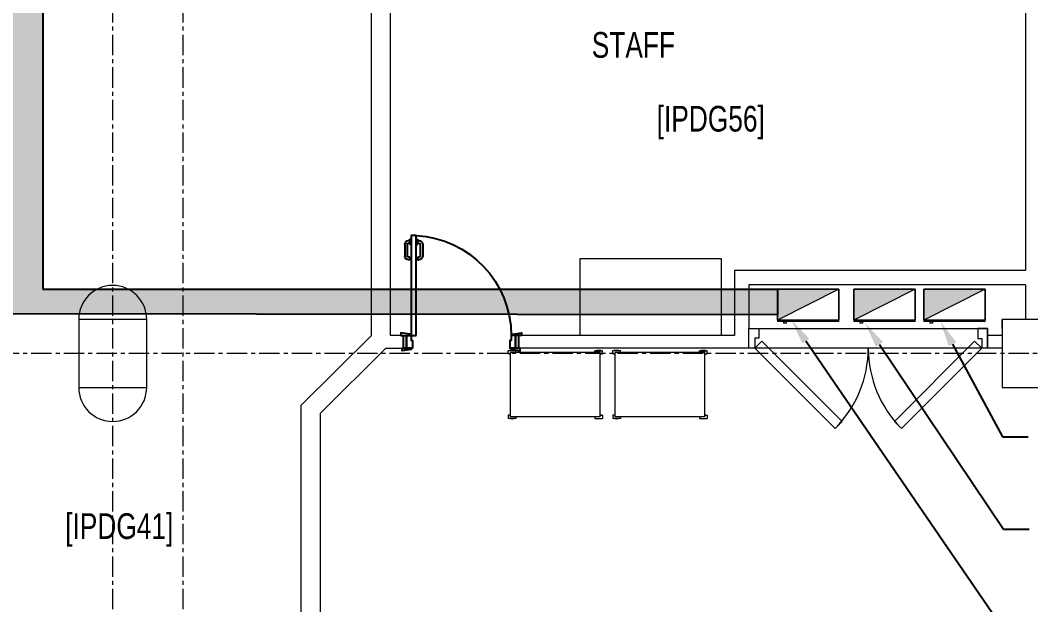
# Model space of a CAD drawing. Header units: millimetres. Extents: x 26027 to 581921, y 7230 to 233891.
# Drawn here: x 472328 to 480207, y 140387 to 144941 of the extents above; entities that cross this region are included whole.
import ezdxf
from ezdxf import colors
from ezdxf.entities.mleader import LeaderData, LeaderLine
from ezdxf.math import Vec2, Vec3

# ---------------------------------------------------------------- set-up
doc = ezdxf.new("R2010")
doc.units = ezdxf.units.MM
doc.header["$LTSCALE"] = 5
doc.linetypes.add('CENTER', pattern=[50.8, 31.75, -6.35, 6.35, -6.35])
doc.linetypes.add('Hidden 1_5', pattern=[0.0022, 0.0015, -0.0007])
for name, color, linetype, lineweight in [('01-Ground Floor$0$RE.A-opening-wood-door', 8, 'Continuous', 0), ('72_EGR_BASE_TEXT', 7, 'Continuous', 5), ('A-DETL-GENF-3', 85, 'Hidden 1_5', 9), ('A-DETL-GENF-4', 85, 'Continuous', 9), ('E-ELEC-EQPM-2', 85, 'Continuous', 15), ('Medical Equipment and Furniture', 163, 'Continuous', 0), ('Structure', 20, 'Continuous', 5), ('Walls', 32, 'Continuous', 5)]:
    doc.layers.add(name, color=color, linetype=linetype, lineweight=lineweight)
doc.layers.add('axes', color=9, linetype='Continuous')
doc.layers.add('GE-ARCHITECTURAL_ELEMENTS', color=8, linetype='Continuous')
for name, color, linetype, lineweight, true_color in [('E-POWR', 7, 'Continuous', 9, 0x4e7e3e), ('EXF', 7, 'Continuous', 0, 0x4e7e3e), ('Wooden Joinery', 7, 'Continuous', 5, 0xffdcd1)]:
    doc.layers.add(name, color=color, linetype=linetype, lineweight=lineweight, true_color=true_color)
doc.styles.get("Standard").update_dxf_attribs({"font": 'calibri.ttf'})
doc.styles.add('X3G_ENTITY_2587EA', font='swisscl.ttf', dxfattribs={"height": 200})
pattern_1 = [(0, (368880, 104830), (63.5, 63.5), [31.75, -95.25]), (90, (368895.875, 104814.125), (-63.5, 63.5), [31.75, -95.25])]

# ---------------------------------------------------------------- blocks, each defined once
blk = doc.blocks.new('HF13959B-P')
at = {"color": 0}
for p, q in [((0.0418, 0.5136), (-0.0182, 0.5136)), ((-0.0182, 0.4886), (-0.0182, 0.5136)), ((0, 0.4886), (-0.0182, 0.4886)), ((0, 0.5), (0, 0)), ((0.7, 0.5), (0, 0.5)), ((0.0418, 0.5), (0.0418, 0.5136)), ((0.6582, 0.5136), (0.7182, 0.5136)), ((0.6582, 0.5), (0.6582, 0.5136)), ((0.7, 0.5), (0.7, 0)), ((0.7, 0.4886), (0.7182, 0.4886)), ((0.7182, 0.4886), (0.7182, 0.5136)), ((0, 0.0114), (-0.0182, 0.0114)), ((-0.0182, 0.0114), (-0.0182, -0.0136)), ((0.7, 0), (0, 0)), ((0.7, 0.0114), (0.7182, 0.0114)), ((0.7182, 0.0114), (0.7182, -0.0136)), ((0.0418, -0.0136), (-0.0182, -0.0136)), ((0.0418, 0), (0.0418, -0.0136)), ((0.6582, 0), (0.6582, -0.0136)), ((0.6582, -0.0136), (0.7182, -0.0136))]:
    blk.add_line(p, q, dxfattribs=at)
for centre, start, end in [((0.0118, 0.4261), 71.07536, 108.92464), ((0.0118, 0.5761), 251.07536, 262.64413), ((0.6882, 0.4261), 71.07536, 108.92464), ((0.6882, 0.5761), 277.35587, 288.92464), ((0.0118, -0.0761), 97.35587, 108.92464), ((0.6882, -0.0761), 71.07536, 82.64413), ((0.0118, 0.0739), 251.07536, 288.92464), ((0.6882, 0.0739), 251.07536, 288.92464)]:
    blk.add_arc(centre, 0.0925, start, end, dxfattribs=at)
blk = doc.blocks.new('A$C72370EFE')
at = {"layer": 'GE-ARCHITECTURAL_ELEMENTS'}
for p, q in [((-0.05, -0.07), (-0.05, -0.16)), ((-0.03, -0.07), (-0.03, -0.16)), ((-0.01, -0.04), (-0.02, -0.04)), ((-0.01, -0.06), (-0.02, -0.06)), ((-0.01, -0.03), (-0.01, -0.07)), ((0, -0.03), (-0.01, -0.03)), ((0, -0.07), (-0.01, -0.07)), ((0.04, -0.03), (0.05, -0.03)), ((0.04, -0.07), (0.05, -0.07)), ((0.05, -0.03), (0.05, -0.07)), ((0.05, -0.04), (0.06, -0.04)), ((0.05, -0.06), (0.06, -0.06)), ((0.07, -0.07), (0.07, -0.16)), ((0.09, -0.07), (0.09, -0.16)), ((-0.01, -0.17), (-0.02, -0.17)), ((-0.01, -0.19), (-0.02, -0.19)), ((-0.01, -0.17), (-0.01, -0.19)), ((0.05, -0.17), (0.06, -0.17)), ((0.05, -0.17), (0.05, -0.19)), ((0.05, -0.19), (0.06, -0.19))]:
    blk.add_line(p, q, dxfattribs=at)
for centre, radius, start, end in [((-0.02, -0.07), 0.03, 90, 180), ((-0.02, -0.07), 0.01, 90, 180), ((0.06, -0.07), 0.03, 0, 90), ((0.06, -0.07), 0.01, 0, 90), ((-0.02, -0.16), 0.03, 180, 270), ((-0.02, -0.16), 0.01, 180, 270), ((0.06, -0.16), 0.01, 270, 0), ((0.06, -0.16), 0.03, 270, 0)]:
    blk.add_arc(centre, radius, start, end, dxfattribs=at)
blk = doc.blocks.new('A$C41DF7AD3')
at = {"layer": 'GE-ARCHITECTURAL_ELEMENTS', "elevation": 0}
for points in [[(820, 780), (820, 1559), (860, 1559), (860, 780)], [(70, 780), (70, 790), (0, 800), (0, 780)], [(870, 780), (870, 790), (940, 800), (940, 780)], [(80, 680), (80, 670), (10, 660), (10, 680)], [(860, 680), (860, 670), (930, 660), (930, 680)]]:
    blk.add_lwpolyline(points, close=True, dxfattribs=at)
for points in [[(45, 780), (45, 680), (20, 680), (20, 780), (45, 780)], [(45, 780), (80, 780), (80, 740), (90, 740), (90, 680), (45, 680), (45, 780)], [(895, 780), (860, 780), (860, 740), (850, 740), (850, 680), (895, 680), (895, 780)], [(895, 780), (895, 680), (920, 680), (920, 780), (895, 780)]]:
    blk.add_lwpolyline(points, dxfattribs=at)
at = {"layer": 'GE-ARCHITECTURAL_ELEMENTS'}
blk.add_arc((860, 780, 0), 780, 92.9397, 180, dxfattribs=at)
at = {"layer": 'GE-ARCHITECTURAL_ELEMENTS', "xscale": 999.9999999998856, "yscale": 999.9999999998856, "zscale": 999.9999999998856}
blk.add_blockref('A$C72370EFE', (820, 1559, 0), dxfattribs=at)
blk = doc.blocks.new('E-C-M-Panel Board-Power-Face Hosted - SLP Three Phase-Surface Mounted-3090884-EP-FP103')
at = {"layer": 'A-DETL-GENF-3'}
blk.add_hatch(color=256, dxfattribs=at).paths.add_polyline_path([(-39.5595, -31.1381), (-39.5595, -30.7381), (-39.7595, -30.7381)], flags=0)
at = {"layer": 'A-DETL-GENF-4'}
for p, q in [((-39.5595, -30.7381), (-39.7595, -30.7381)), ((-39.7595, -30.7381), (-39.7595, -31.1381)), ((-39.7595, -30.7381), (-39.5595, -30.7381)), ((-39.5595, -31.1381), (-39.7595, -30.7381)), ((-39.5595, -31.1381), (-39.5595, -30.7381)), ((-39.5595, -30.7381), (-39.5595, -31.1381)), ((-39.7595, -31.1381), (-39.5595, -31.1381))]:
    blk.add_line(p, q, dxfattribs=at)
at = {"layer": 'E-ELEC-EQPM-2'}
for p, q in [((-39.7795, -30.7981), (-39.7795, -30.7781)), ((-39.7695, -30.7781), (-39.7795, -30.7781)), ((-39.7695, -31.1381), (-39.7695, -30.7381)), ((-39.7595, -30.7381), (-39.7695, -30.7381)), ((-39.7595, -30.7381), (-39.7595, -31.1381)), ((-39.7595, -31.1381), (-39.7595, -30.7381)), ((-39.5595, -30.7381), (-39.7595, -30.7381)), ((-39.5595, -30.7381), (-39.5595, -31.1381)), ((-39.7795, -30.7981), (-39.7695, -30.7981)), ((-39.7695, -31.1381), (-39.7595, -31.1381)), ((-39.5595, -31.1381), (-39.7595, -31.1381))]:
    blk.add_line(p, q, dxfattribs=at)

msp = doc.modelspace()

# ---------------------------------------------------------------- hatches: boundary and pattern name
h = msp.add_hatch()
h.set_pattern_fill('CROSS', color=85, scale=10)
h.set_pattern_definition(pattern_1)
h.paths.add_polyline_path([(471903.7, 169915.6), (471903.7, 153006.1), (462587.4, 153006.1), (462487.4, 152906.1), (457585.6, 152906.1), (457585.6, 145694.3), (457685.6, 145694.3), (457685.6, 152806.1), (462487.4, 152806.1), (462487.4, 145900.9), (462587.4, 145901.1), (462587.4, 152806.1), (464555.9, 152806.1), (469284.4, 152806.1), (471903.7, 152806.1), (471903.7, 142653.2), (478231.4, 142645.9), (478231.4, 142845.2), (472503.7, 142845.2), (472503.7, 157840), (472504, 159009.2), (479768.6, 159009.2), (479768.6, 159109.2), (472503.7, 159109.2), (472503.7, 169315.6), (478921.1, 169315.6), (484286.4, 169315.6), (484286.4, 166351.2), (484486.4, 166351.2), (484486.4, 169515.6), (479083.8, 169515.6), (479083.8, 190946.9), (479083.8, 191341.6), (478883.8, 191341.6), (478883.8, 195124.3), (477262.4, 195124.3), (477262.4, 205421.2), (474368, 205421.2), (469356.9, 205421.2), (469256.9, 205421.2), (469256.9, 204391.3), (469856.9, 204391.3), (469856.9, 204821.2), (471179.3, 204821.2), (471179.3, 204391.3), (471779.3, 204391.3), (471779.3, 204821.2), (476662.4, 204821.2), (476662.4, 194457.6), (478283.8, 194457.6), (478283.8, 169915.6)])
h = msp.add_hatch()
h.set_pattern_fill('CROSS', color=85, scale=10)
h.set_pattern_definition(pattern_1)
h.paths.add_polyline_path([(471903.7, 153006.1), (471903.7, 169915.6), (478283.8, 169915.6), (478283.8, 194457.6), (476662.4, 194457.6), (476662.4, 204821.2), (471779.3, 204821.2), (471779.3, 204391.3), (471179.3, 204391.3), (471179.3, 204821.2), (469856.9, 204821.2), (469856.9, 204391.3), (469256.9, 204391.3), (469256.9, 205421.2), (477262.4, 205421.2), (477262.4, 195124.3), (478883.8, 195124.3), (478883.8, 191341.6), (479083.8, 191341.6), (479083.8, 169515.6), (484486.4, 169515.6), (484486.4, 166351.2), (484286.4, 166351.2), (484286.4, 169315.6), (472503.7, 169315.6), (472503.7, 159109.2), (480084.8, 159109.2), (480084.8, 159009.2), (472504, 159009.2), (472503.7, 157840), (472503.7, 142845.2), (478231.4, 142845.2), (478231.4, 142645.9), (471903.7, 142653.2), (471903.7, 152806.1), (462587.4, 152806.1), (462587.4, 145901.1), (462487.4, 145900.9), (462487.4, 152806.1), (457685.6, 152806.1), (457685.6, 145694.3), (457585.6, 145694.3), (457585.6, 152906.1), (462487.4, 152906.1), (462587.4, 153006.1)])
at = {"layer": 'EXF'}
h = msp.add_hatch(dxfattribs=at)
h.set_pattern_fill('CROSS', color=256, scale=10)
h.paths.add_polyline_path([(471903.7, 169915.6), (471903.7, 153006.1), (462587.4, 153006.1), (464555.9, 152806.1), (469284.4, 152806.1), (471903.7, 152806.1), (471903.7, 142653.2), (478231.4, 142645.9), (478231.4, 142845.2), (472503.7, 142845.2), (472503.7, 157840), (472504, 159009.2), (479768.6, 159009.2), (479768.6, 159109.2), (472503.7, 159109.2), (472503.7, 169315.6), (478921.1, 169315.6), (484286.4, 169315.6), (484286.4, 166351.2), (484486.4, 166351.2), (484486.4, 169515.6), (479083.8, 169515.6), (479083.8, 190946.9), (479083.8, 191341.6), (478883.8, 191341.6), (478883.8, 195124.3), (477262.4, 195124.3), (477262.4, 205421.2), (474368, 205421.2), (469356.9, 205421.2), (469256.9, 205421.2), (469256.9, 204391.3), (469856.9, 204391.3), (469856.9, 204821.2), (471179.3, 204821.2), (471179.3, 204391.3), (471779.3, 204391.3), (471779.3, 204821.2), (476662.4, 204821.2), (476662.4, 194457.6), (478283.8, 194457.6), (478283.8, 169915.6)])

# ---------------------------------------------------------------- linework, layer by layer
at = {"color": 85}
for p, q in [((472503.7, 157840, 2.4), (472503.7, 142845.2, 2.4)), ((472503.7, 142845.2, 2.4), (478231.4, 142845.2, 2.4)), ((478231.4, 142845.2, 2.4), (478231.4, 142645.9, 2.4)), ((478231.4, 142645.9, 2.4), (471903.7, 142653.2, 2.4))]:
    msp.add_line(p, q, dxfattribs=at)
at = {"layer": '01-Ground Floor$0$RE.A-opening-wood-door', "linetype": 'ByBlock', "elevation": 2.4}
for points in [[(478009, 142540.4), (479870.9, 142540.4), (479870.9, 142385.3), (478009, 142385.3)], [(478009, 142385.3), (478009, 142540.4), (478086.6, 142540.4), (478086.6, 142462.9), (478055.5, 142462.9), (478055.5, 142385.3)], [(479870.9, 142385.3), (479870.9, 142540.4), (479793.3, 142540.4), (479793.3, 142462.8), (479824.4, 142462.8), (479824.4, 142385.3)]]:
    msp.add_lwpolyline(points, dxfattribs=at)
for points in [[(478680.9, 141759.9), (478055.5, 142385.3), (478110.4, 142440.1), (478735.8, 141814.7)], [(479199, 141759.9), (479824.4, 142385.3), (479769.5, 142440.1), (479144.1, 141814.7)]]:
    msp.add_lwpolyline(points, close=True, dxfattribs=at)
at = {"layer": '01-Ground Floor$0$RE.A-opening-wood-door', "linetype": 'ByBlock'}
for centre, start, end in [((478055.5, 142385.3, 2.4), 315.00157, 0), ((479824.4, 142385.3, 2.4), 180, 224.99843)]:
    msp.add_arc(centre, 884.4, start, end, dxfattribs=at)
at = {"layer": 'axes', "linetype": 'CENTER', "lineweight": 0}
for p, q in [((473048.8, 120285.6, 0), (473048.8, 230891.1, 0)), ((473598.8, 120285.6, 0), (473598.8, 230891.1, 0)), ((581030.5, 142345.3, 2.4), (449113.3, 142345.3, 2.4))]:
    msp.add_line(p, q, dxfattribs=at)
at = {"layer": 'Medical Equipment and Furniture', "elevation": 2.4}
msp.add_lwpolyline([(477793.3, 142485.3), (476693.3, 142485.3), (476693.3, 143085.3), (477793.3, 143085.3)], close=True, dxfattribs=at)
at = {"layer": 'Structure'}
for points, elevation in [([(472783.8, 142080.3), (473313.8, 142080.3), (473313.8, 142610.3), (472783.8, 142610.3)], -2.4), ([(479983.8, 142080.3), (480513.8, 142080.3), (480513.8, 142610.3), (479983.8, 142610.3)], 2.4)]:
    msp.add_lwpolyline(points, close=True, dxfattribs=dict(at, elevation=elevation))
at = {"layer": 'Walls'}
for p, q in [((475065.8, 142485.3, 2.4), (475065.8, 148732.9, 2.4)), ((480165.8, 145030.3, 0), (480165.8, 142991.8, 0)), ((480165.8, 142879, 0), (480165.8, 142610.3, 0)), ((475315.8, 142485.3, 2.4), (475215.8, 142485.3, 2.4)), ((477896.1, 142485.3, 2.4), (476215.8, 142485.3, 2.4)), ((479983.8, 142485.3, 2.4), (479870.9, 142485.3, 2.4)), ((478009, 142385.3, 2.4), (476215.8, 142385.3, 2.4)), ((479983.8, 142385.3, 2.4), (479870.9, 142385.3, 2.4)), ((474515.8, 141939, 2.4), (474515.8, 139308.5, 2.4))]:
    msp.add_line(p, q, dxfattribs=at)
at = {"layer": 'Walls', "elevation": 2.4}
for points in [[(475215.8, 142485.3), (475215.8, 146002.8)], [(480165.8, 142991.8), (477896.1, 142991.8), (477896.1, 142485.3)], [(480165.8, 142879), (478009, 142879), (478009, 142540.4)], [(478009, 142385.3), (478009, 142540.4), (478009, 142540.4)], [(479983.8, 142540.4), (479983.8, 142610.3)], [(474515.8, 141939), (475065.8, 142485.3)], [(475315.8, 142485.3), (475315.8, 142385.3)], [(476215.8, 142485.3), (476215.8, 142385.3)], [(474665.8, 141876.6), (475178, 142385.3), (475315.8, 142385.3)], [(474665.8, 141876.6), (474665.8, 136760.3), (483197.6, 136760.3)]]:
    msp.add_lwpolyline(points, dxfattribs=at)
at = {"layer": 'Walls'}
for centre, start, end in [((473048.8, 142610.3, -2.4), 0, 180), ((473048.8, 142080.3, -2.4), 180, 0)]:
    msp.add_arc(centre, 265, start, end, dxfattribs=at)

# ---------------------------------------------------------------- block references
at = {"layer": 'E-ELEC-EQPM-2', "color": 85, "xscale": 1200, "yscale": 1200, "zscale": 1200, "rotation": 89.99999999999999}
for p in [(441345.7, 190316.7, 2.4), (441940.6, 190316.5, 2.4), (442486.9, 190316.5, 2.4)]:
    msp.add_blockref('E-C-M-Panel Board-Power-Face Hosted - SLP Three Phase-Surface Mounted-3090884-EP-FP103', p, dxfattribs=at)
at = {"layer": 'Medical Equipment and Furniture', "xscale": -1000, "yscale": 1000, "zscale": 1000, "rotation": 180}
for p in [(476150.8, 142352.2, 0), (476965.5, 142352.2, 0)]:
    msp.add_blockref('HF13959B-P', p, dxfattribs=at)
at = {"layer": 'Wooden Joinery', "xscale": -1}
msp.add_blockref('A$C41DF7AD3', (476235.8, 141705.3, 2.4), dxfattribs=at)

# ---------------------------------------------------------------- texts
at = {"layer": '72_EGR_BASE_TEXT', "char_height": 200, "attachment_point": 2, "style": 'X3G_ENTITY_2587EA'}
for s, insert in [('STAFF', (477108.7, 144849, 2.4)), ('[IPDG56]', (477712.1, 144273.7, 2.4)), ('[IPDG41]', (473100.3, 141099.7, 2.4))]:
    msp.add_mtext(s, dxfattribs=dict(at, insert=insert))

# ---------------------------------------------------------------- leaders
at = {"layer": 'E-POWR'}
ml = msp.add_multileader_mtext('Standard', dxfattribs=at)
ml.set_content('UPP-04', color=256)
ml.set_leader_properties()
ml.build(insert=Vec2(0, 0))
ml.multileader.update_dxf_attribs({"text_right_attachment_type": 6, "dogleg_length": 200, "arrow_head_size": 200})
ctx = ml.context
ctx.base_point, ctx.char_height, ctx.arrow_head_size, ctx.landing_gap_size, ctx.plane_origin = Vec3(480197.2, 140194.7, 2.4), 100, 200, 100, Vec3(479471.2, 142432.3, 2.4)
ctx.right_attachment = 6
notes = []
notes.append((ctx, [(0, (1, 1, 0), (479997.2, 140194.7, 2.4), (1, 0), 200, [(0, [(478339.4, 142607.5, 2.4)], 0, [])])]))
ctx.mtext.insert, ctx.mtext.width, ctx.mtext.flow_direction = Vec3(480297.2, 140245.4, 2.4), 868.262, 5
ml = msp.add_multileader_mtext('Standard', dxfattribs=at)
ml.set_content('PP-04', color=256)
ml.set_leader_properties()
ml.build(insert=Vec2(0, 0))
ml.multileader.update_dxf_attribs({"text_right_attachment_type": 6, "dogleg_length": 200, "arrow_head_size": 200})
ctx = ml.context
ctx.base_point, ctx.char_height, ctx.arrow_head_size, ctx.landing_gap_size, ctx.plane_origin = Vec3(480195.8, 140976.7, 2.4), 100, 200, 100, Vec3(479461.7, 142744.6, 2.4)
ctx.right_attachment = 6
notes.append((ctx, [(0, (1, 1, 0), (479995.8, 140976.7, 2.4), (1, 0), 200, [(0, [(478915.8, 142581.2, 2.4)], 0, [])])]))
ctx.mtext.insert, ctx.mtext.width, ctx.mtext.flow_direction = Vec3(480295.8, 141027.4, 2.4), 913.96, 5
ml = msp.add_multileader_mtext('Standard', dxfattribs=at)
ml.set_content('MCP-04', color=256)
ml.set_leader_properties()
ml.build(insert=Vec2(0, 0))
ml.multileader.update_dxf_attribs({"text_right_attachment_type": 6, "dogleg_length": 200, "arrow_head_size": 200})
ctx = ml.context
ctx.base_point, ctx.char_height, ctx.arrow_head_size, ctx.landing_gap_size, ctx.plane_origin = Vec3(480187.8, 141695.4, 2.4), 100, 200, 100, Vec3(479485.9, 143093.6, 2.4)
ctx.right_attachment = 6
notes.append((ctx, [(0, (1, 1, 0), (479987.8, 141695.4, 2.4), (1, 0), 200, [(0, [(479501.8, 142593.2, 2.4)], 0, [])])]))
ctx.mtext.insert, ctx.mtext.width, ctx.mtext.flow_direction = Vec3(480287.8, 141746.1, 2.4), 1332.272, 5
for ctx, leaders in notes:
    for number, flags, end, landing, length, lines in leaders:
        leader = LeaderData()
        leader.index, (leader.has_last_leader_line, leader.has_dogleg_vector, leader.attachment_direction) = number, flags
        leader.last_leader_point, leader.dogleg_vector, leader.dogleg_length = Vec3(end), Vec3(landing), length
        for number, points, colour, breaks in lines:
            line = LeaderLine()
            line.index, line.vertices, line.color, line.breaks = number, Vec3.list(points), colors.encode_raw_color(colour), breaks
            leader.lines.append(line)
        ctx.leaders.append(leader)

doc.saveas('drawing.dxf')
